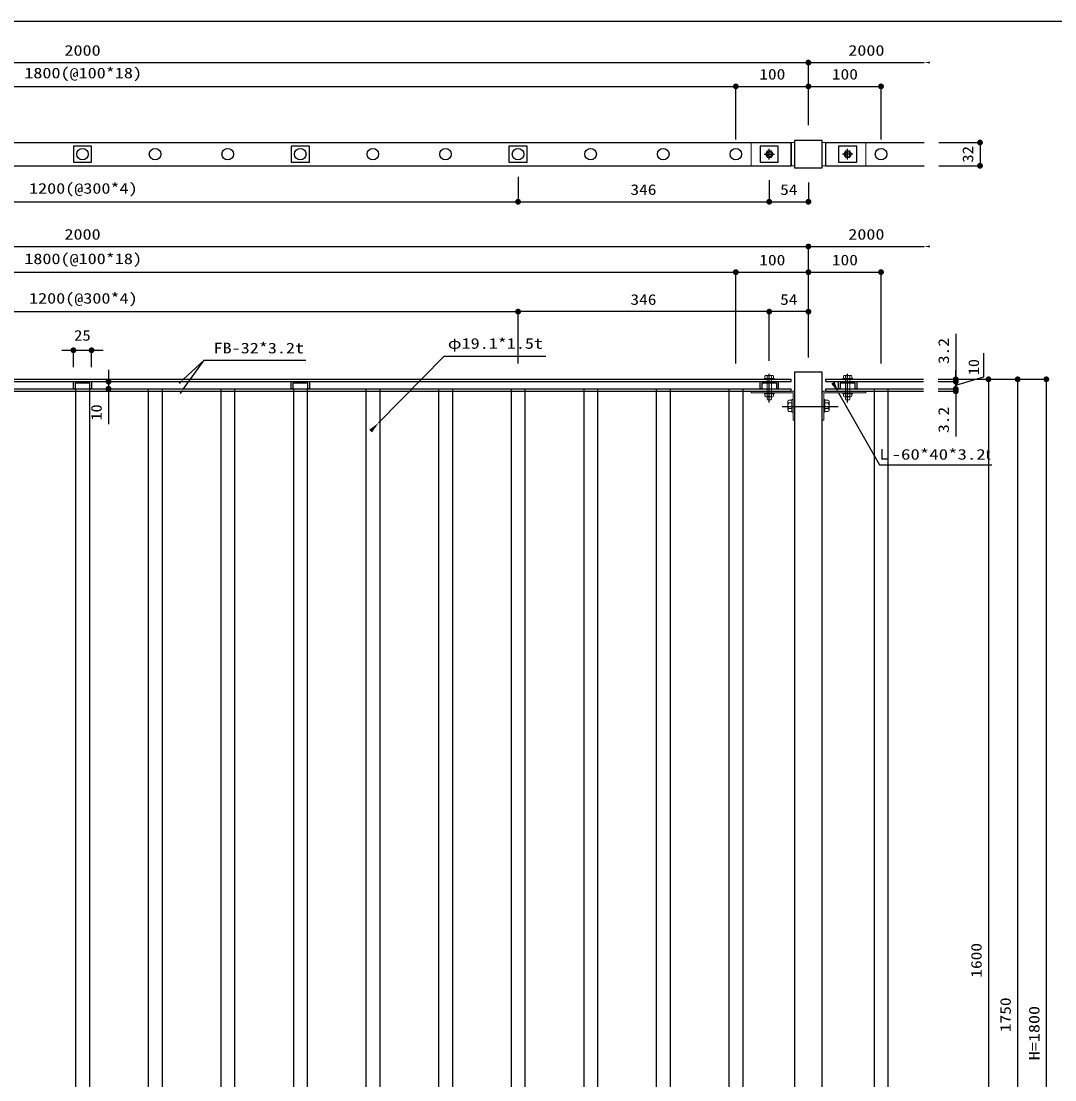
# Model space of a CAD drawing. Units: millimetres on the paper, scale 1:10. Extents: x -203 to 193, y -148 to 137.
# Drawn here: x -36.4 to 105.9, y -8.9 to 136.9 of the extents above; entities that cross this region are included whole.
import ezdxf
from ezdxf.enums import TextEntityAlignment as Align

# ---------------------------------------------------------------- set-up
doc = ezdxf.new("R2010")
doc.units = ezdxf.units.MM
doc.linetypes.add('CHAIN', pattern=[18.5, 12, -1.5, 3.5, -1.5])
doc.linetypes.add('DASHED_SPACED', pattern=[12, 6, -6])
for name, color, linetype, lineweight in [('0-1_0', 6, 'Continuous', 25), ('0-2_DIM1', 3, 'Continuous', 25), ('0-3_横桟', 2, 'Continuous', 25), ('0-4_文字', 7, 'Continuous', 25), ('0-6_ｾﾝﾀｰ', 1, 'CHAIN', 25), ('0-7_縦格子', 6, 'Continuous', 25), ('0-8_支柱', 60, 'Continuous', 25), ('0-A_下地', 30, 'Continuous', 9)]:
    doc.layers.add(name, color=color, linetype=linetype, lineweight=lineweight)
doc.styles.add('Arial', font='')
doc.styles.add('ＭＳ ゴシック', font='')
doc.styles.get('Arial').set_extended_font_data('Arial')
doc.styles.get('ＭＳ ゴシック').set_extended_font_data('MS Gothic')

# ---------------------------------------------------------------- blocks, each defined once
blk = doc.blocks.new('filled_dot')
at = {"color": 0, "linetype": 'Continuous', "lineweight": -2, "const_width": 1.25}
blk.add_lwpolyline([(-0.625, 0, 1), (0.625, 0, 1)], format="xyb", close=True, dxfattribs=at)
blk = doc.blocks.new('filled_arrow')
at = {"color": 0, "linetype": 'Continuous', "lineweight": -2}
blk.add_solid([(7.5, 1.25), (0, 0), (7.5, -1.25)], dxfattribs=at)

msp = doc.modelspace()

# ---------------------------------------------------------------- linework, layer by layer
at = {"layer": '0-1_0'}
msp.add_line((-203.459, 136.933), (193.447, 136.933), dxfattribs=at)
at = {"layer": '0-1_0', "color": 7}
msp.add_line((-14.078, 86.286), (-11.243, 90.241), dxfattribs=at)
msp.add_lwpolyline([(-14.078, 87.606), (-11.243, 90.241), (-10.443, 90.241), (2.768, 90.241)], dxfattribs=at)
at = {"layer": '0-2_DIM1'}
for p, q in [((-127.997, 131.234), (72.003, 131.234)), ((72.003, 122.616), (72.003, 131.359)), ((72.003, 122.616), (72.003, 131.359)), ((72.003, 131.234), (87.958, 131.234)), ((-117.997, 127.951), (62.003, 127.951)), ((62.003, 120.616), (62.003, 128.076)), ((62.003, 120.616), (62.003, 128.076)), ((62.003, 127.951), (72.003, 127.951)), ((72.003, 122.616), (72.003, 128.076)), ((72.003, 122.616), (72.003, 128.076)), ((72.003, 127.951), (82.003, 127.951)), ((82.003, 120.616), (82.003, 128.076)), ((89.958, 120.216), (95.766, 120.216)), ((95.641, 120.216), (95.641, 117.016)), ((89.958, 117.016), (95.766, 117.016)), ((32.003, 115.516), (32.003, 111.936)), ((32.003, 115.016), (32.003, 111.936)), ((66.603, 115.016), (66.603, 111.936)), ((66.603, 115.016), (66.603, 111.936)), ((72.003, 114.716), (72.003, 111.936)), ((-87.997, 112.061), (32.003, 112.061)), ((32.003, 112.061), (66.603, 112.061)), ((66.603, 112.061), (72.003, 112.061)), ((-127.997, 105.903), (72.003, 105.903)), ((72.003, 90.606), (72.003, 106.028)), ((72.003, 90.606), (72.003, 106.028)), ((72.003, 105.903), (87.958, 105.903)), ((-117.997, 102.366), (62.003, 102.366)), ((62.003, 89.806), (62.003, 102.491)), ((62.003, 89.806), (62.003, 102.491)), ((62.003, 102.366), (72.003, 102.366)), ((72.003, 90.606), (72.003, 102.491)), ((72.003, 90.606), (72.003, 102.491)), ((72.003, 102.366), (82.003, 102.366)), ((82.003, 89.806), (82.003, 102.491)), ((-87.997, 96.924), (32.003, 96.924)), ((32.003, 89.806), (32.003, 97.049)), ((32.003, 89.806), (32.003, 97.049)), ((66.603, 96.924), (32.003, 96.924)), ((66.603, 90.145), (66.603, 97.049)), ((66.603, 90.145), (66.603, 97.049)), ((72.003, 96.924), (66.603, 96.924)), ((72.003, 90.606), (72.003, 97.049)), ((92.3, 93.851), (92.3, 85.686)), ((-30.847, 91.606), (-25.147, 91.606)), ((-29.247, 89.3), (-29.247, 91.731)), ((-26.747, 89.3), (-26.747, 91.731)), ((-24.416, 88.9), (-24.416, 81.456)), ((-24.416, 88.886), (-24.416, 81.443)), ((89.858, 87.606), (96.931, 87.606)), ((89.858, 87.606), (92.425, 87.606)), ((89.858, 87.606), (100.947, 87.606)), ((89.858, 87.606), (104.9, 87.606)), ((92.3, 88.086), (92.3, 88.886)), ((92.3, 87.686), (92.3, 88.086)), ((92.3, 87.886), (92.3, 79.722)), ((96.806, 87.606), (96.806, -72.394)), ((100.822, 87.606), (100.822, -87.394)), ((104.775, 87.606), (104.775, -92.394)), ((-24.748, 87.3), (-24.291, 87.3)), ((-24.748, 86.3), (-24.291, 86.3)), ((-24.747, 87.286), (-24.291, 87.286)), ((-24.747, 86.286), (-24.291, 86.286)), ((89.858, 87.286), (92.425, 87.286)), ((89.858, 87.286), (92.425, 87.286)), ((89.858, 86.286), (92.425, 86.286)), ((89.858, 86.286), (92.425, 86.286)), ((92.3, 86.286), (92.3, 87.286)), ((92.3, 86.286), (92.3, 87.286)), ((89.858, 85.966), (92.425, 85.966)), ((92.3, 85.886), (92.3, 85.486)), ((92.3, 85.486), (92.3, 84.686))]:
    msp.add_line(p, q, dxfattribs=at)
msp.add_lwpolyline([(92.3, 86.786), (96.175, 87.949), (96.175, 91.192)], dxfattribs=at)
for centre, start, end in [((92.3, 87.286), 90, 270), ((92.3, 86.286), 90, 270), ((92.3, 87.286), 270, 90), ((92.3, 86.286), 270, 90)]:
    msp.add_arc(centre, 0.2, start, end, dxfattribs=at)
at = {"layer": '0-3_横桟'}
for p, q in [((-125.597, 120.216), (69.603, 120.216)), ((69.603, 117.016), (69.603, 120.216)), ((74.403, 117.016), (74.403, 120.216)), ((74.403, 120.216), (87.958, 120.216)), ((-125.597, 117.016), (69.603, 117.016)), ((74.403, 117.016), (87.958, 117.016)), ((-125.597, 87.606), (69.603, 87.606)), ((69.603, 87.286), (69.603, 87.606)), ((74.403, 87.286), (74.403, 87.606)), ((74.403, 87.606), (87.858, 87.606)), ((-125.597, 87.286), (69.603, 87.286)), ((-125.597, 86.286), (69.603, 86.286)), ((69.603, 85.966), (69.603, 86.286)), ((74.403, 87.286), (87.858, 87.286)), ((74.403, 85.966), (74.403, 86.286)), ((74.403, 86.286), (87.858, 86.286)), ((-125.597, 85.966), (69.603, 85.966)), ((74.403, 85.966), (87.858, 85.966))]:
    msp.add_line(p, q, dxfattribs=at)
at = {"layer": '0-3_横桟', "linetype": 'DASHED_SPACED'}
for points in [[(-29.247, 117.516), (-26.747, 117.516), (-26.747, 119.716), (-29.247, 119.716)], [(0.753, 117.516), (3.253, 117.516), (3.253, 119.716), (0.753, 119.716)], [(30.753, 117.516), (33.253, 117.516), (33.253, 119.716), (30.753, 119.716)], [(65.353, 117.516), (67.853, 117.516), (67.853, 119.716), (65.353, 119.716)], [(76.153, 117.516), (78.653, 117.516), (78.653, 119.716), (76.153, 119.716)]]:
    msp.add_lwpolyline(points, close=True, dxfattribs=at)
at = {"layer": '0-3_横桟'}
for points in [[(-29.247, 86.286), (-29.247, 87.286), (-26.747, 87.286), (-26.747, 86.286), (-26.967, 86.286), (-26.967, 87.066), (-29.027, 87.066), (-29.027, 86.286)], [(0.753, 86.286), (0.753, 87.286), (3.253, 87.286), (3.253, 86.286), (3.033, 86.286), (3.033, 87.066), (0.973, 87.066), (0.973, 86.286)], [(65.353, 86.286), (65.353, 87.286), (67.853, 87.286), (67.853, 86.286), (67.633, 86.286), (67.633, 87.066), (65.573, 87.066), (65.573, 86.286)], [(76.153, 86.286), (76.153, 87.286), (78.653, 87.286), (78.653, 86.286), (78.433, 86.286), (78.433, 87.066), (76.373, 87.066), (76.373, 86.286)]]:
    msp.add_lwpolyline(points, close=True, dxfattribs=at)
at = {"layer": '0-4_文字'}
for p, q in [((12.798, 81.606), (21.826, 90.813)), ((21.826, 90.813), (35.833, 90.813)), ((76.162, 85.746), (81.774, 75.845)), ((81.774, 75.845), (97.287, 75.845))]:
    msp.add_line(p, q, dxfattribs=at)
at = {"layer": '0-6_ｾﾝﾀｰ'}
for p, q in [((65.888, 118.616), (67.318, 118.616)), ((66.603, 117.901), (66.603, 119.331)), ((78.118, 118.616), (76.688, 118.616)), ((77.403, 117.901), (77.403, 119.331)), ((66.603, 84.391), (66.603, 88.346)), ((77.403, 84.391), (77.403, 88.381)), ((77.403, 84.391), (77.403, 87.172)), ((68.388, 83.866), (76.118, 83.866))]:
    msp.add_line(p, q, dxfattribs=at)
at = {"layer": '0-7_縦格子'}
for p, q in [((-28.952, 86.286), (-28.952, -72.074)), ((-27.042, 86.286), (-27.042, -72.074)), ((-18.952, 86.286), (-18.952, -72.074)), ((-17.042, 86.286), (-17.042, -72.074)), ((-8.952, 86.286), (-8.952, -72.074)), ((-7.042, 86.286), (-7.042, -72.074)), ((1.048, 86.286), (1.048, -72.074)), ((2.958, 86.286), (2.958, -72.074)), ((11.048, 86.286), (11.048, -72.074)), ((12.958, 86.286), (12.958, -72.074)), ((21.048, 86.286), (21.048, -72.074)), ((22.958, 86.286), (22.958, -72.074)), ((31.048, 86.286), (31.048, -72.074)), ((32.958, 86.286), (32.958, -72.074)), ((41.048, 86.286), (41.048, -72.074)), ((42.958, 86.286), (42.958, -72.074)), ((51.048, 86.286), (51.048, -72.074)), ((52.958, 86.286), (52.958, -72.074)), ((61.048, 86.286), (61.048, -72.074)), ((62.958, 86.286), (62.958, -72.074)), ((81.048, 86.286), (81.048, -72.074)), ((82.958, 86.286), (82.958, -72.074))]:
    msp.add_line(p, q, dxfattribs=at)
for centre in [(-27.997, 118.616), (-17.997, 118.616), (-7.997, 118.616), (2.003, 118.616), (12.003, 118.616), (22.003, 118.616), (32.003, 118.616), (42.003, 118.616), (52.003, 118.616), (62.003, 118.616), (82.003, 118.616)]:
    msp.add_circle(centre, 0.795, dxfattribs=at)
at = {"layer": '0-8_支柱'}
for points in [[(70.103, 116.716), (73.903, 116.716), (73.903, 120.516), (70.103, 120.516)], [(70.103, -122.394), (73.903, -122.394), (73.903, 88.606), (70.103, 88.606)]]:
    msp.add_lwpolyline(points, close=True, dxfattribs=at)
at = {"layer": '0-A_下地', "linetype": 'DASHED_SPACED'}
for p, q in [((64.103, 117.016), (64.103, 120.216)), ((70.103, 120.216), (64.103, 120.216)), ((69.653, 120.216), (69.653, 117.016)), ((70.103, 120.216), (70.103, 117.016)), ((73.903, 120.216), (73.903, 117.016)), ((73.903, 120.216), (79.903, 120.216)), ((74.353, 120.216), (74.353, 117.016)), ((79.903, 117.016), (79.903, 120.216)), ((70.103, 117.016), (64.103, 117.016)), ((73.903, 117.016), (79.903, 117.016)), ((66.303, 85.726), (66.303, 87.606)), ((66.903, 85.726), (66.903, 87.606)), ((77.103, 85.726), (77.103, 87.606)), ((77.703, 85.726), (77.703, 87.606))]:
    msp.add_line(p, q, dxfattribs=at)
at = {"layer": '0-A_下地'}
for p, q in [((66.082, 118.616), (66.342, 119.068)), ((66.342, 118.165), (66.082, 118.616)), ((66.342, 119.068), (66.863, 119.068)), ((66.863, 118.165), (66.342, 118.165)), ((66.863, 119.068), (67.124, 118.616)), ((67.124, 118.616), (66.863, 118.165)), ((76.882, 118.616), (77.142, 119.068)), ((77.142, 118.165), (76.882, 118.616)), ((77.142, 119.068), (77.663, 119.068)), ((77.663, 118.165), (77.142, 118.165)), ((77.663, 119.068), (77.924, 118.616)), ((77.924, 118.616), (77.663, 118.165)), ((67.263, 87.726), (65.943, 87.726)), ((67.263, 87.726), (65.943, 87.726)), ((65.943, 87.606), (65.943, 87.726)), ((67.263, 87.606), (65.943, 87.606)), ((66.013, 87.726), (66.013, 88.037)), ((67.192, 87.726), (66.013, 87.726)), ((67.045, 88.145), (66.161, 88.145)), ((66.308, 87.726), (66.308, 88.037)), ((66.897, 87.726), (66.897, 88.037)), ((67.192, 87.726), (67.192, 88.037)), ((67.263, 87.606), (67.263, 87.726)), ((76.743, 87.726), (78.063, 87.726)), ((76.743, 87.726), (78.063, 87.726)), ((76.743, 87.606), (76.743, 87.726)), ((76.743, 87.606), (78.063, 87.606)), ((76.813, 87.726), (76.813, 88.037)), ((76.813, 87.726), (77.992, 87.726)), ((76.961, 88.145), (77.845, 88.145)), ((77.108, 87.726), (77.108, 88.037)), ((77.697, 87.726), (77.697, 88.037)), ((77.992, 87.726), (77.992, 88.037)), ((78.063, 87.606), (78.063, 87.726)), ((64.103, 85.746), (64.103, 85.966)), ((64.103, 85.966), (69.883, 85.966)), ((64.103, 85.746), (69.883, 85.746)), ((65.943, 85.626), (65.943, 85.746)), ((67.263, 85.746), (65.943, 85.746)), ((67.263, 85.626), (65.943, 85.626)), ((66.013, 85.626), (66.013, 85.315)), ((66.065, 85.626), (67.14, 85.626)), ((67.045, 85.208), (66.161, 85.208)), ((66.303, 85.208), (66.303, 84.916)), ((66.303, 84.916), (66.363, 84.766)), ((66.308, 85.626), (66.308, 85.315)), ((66.897, 85.626), (66.897, 85.315)), ((66.903, 85.208), (66.903, 84.916)), ((67.192, 85.626), (67.192, 85.315)), ((67.263, 85.626), (67.263, 85.746)), ((69.723, 84.752), (69.308, 84.752)), ((69.723, 84.846), (69.723, 83.086)), ((69.723, 84.846), (69.723, 83.086)), ((69.883, 84.846), (69.723, 84.846)), ((69.723, 84.752), (69.723, 83.18)), ((69.883, 85.746), (69.883, 81.966)), ((69.883, 84.846), (69.883, 83.086)), ((70.103, 85.746), (70.103, 81.966)), ((73.903, 85.746), (73.903, 81.966)), ((79.903, 85.966), (74.123, 85.966)), ((74.123, 85.746), (74.123, 81.966)), ((79.903, 85.746), (74.123, 85.746)), ((74.283, 84.846), (74.283, 83.086)), ((74.283, 84.752), (74.698, 84.752)), ((74.283, 84.752), (74.283, 83.18)), ((76.743, 85.746), (78.063, 85.746)), ((76.743, 85.626), (76.743, 85.746)), ((76.743, 85.626), (78.063, 85.626)), ((76.813, 85.626), (76.813, 85.315)), ((77.94, 85.626), (76.865, 85.626)), ((76.961, 85.208), (77.845, 85.208)), ((77.103, 85.208), (77.103, 84.916)), ((77.103, 84.916), (77.163, 84.766)), ((77.108, 85.626), (77.108, 85.315)), ((77.163, 84.766), (77.643, 84.766)), ((77.697, 85.626), (77.697, 85.315)), ((77.992, 85.626), (77.992, 85.315)), ((78.063, 85.626), (78.063, 85.746)), ((79.903, 85.746), (79.903, 85.966)), ((69.164, 84.556), (69.164, 83.377)), ((69.723, 84.359), (69.308, 84.359)), ((69.723, 83.574), (69.308, 83.574)), ((69.723, 83.18), (69.308, 83.18)), ((74.283, 84.359), (74.698, 84.359)), ((74.283, 83.574), (74.698, 83.574)), ((74.283, 83.18), (74.698, 83.18)), ((74.841, 84.556), (74.841, 83.377)), ((69.883, 83.086), (69.723, 83.086)), ((70.103, 81.966), (69.883, 81.966)), ((73.903, 81.966), (74.123, 81.966))]:
    msp.add_line(p, q, dxfattribs=at)
for points in [[(66.903, 84.916), (66.843, 84.766), (66.363, 84.766)], [(74.123, 84.846), (74.123, 83.086), (74.283, 83.086)], [(74.123, 84.846), (74.283, 84.846), (74.283, 83.086)], [(77.703, 85.208), (77.703, 84.916), (77.643, 84.766)]]:
    msp.add_lwpolyline(points, dxfattribs=at)
for centre, radius in [((66.603, 118.616), 0.451), ((66.603, 118.616), 0.3), ((77.403, 118.616), 0.451), ((77.403, 118.616), 0.3)]:
    msp.add_circle(centre, radius, dxfattribs=at)
for centre, radius, start, end in [((66.161, 87.99), 0.155, 17.74657, 162.25343), ((66.603, 87.688), 0.457, 49.83207, 130.16793), ((67.045, 87.99), 0.155, 17.74657, 162.25343), ((76.961, 87.99), 0.155, 17.74657, 162.25343), ((77.403, 87.688), 0.457, 49.83207, 130.16793), ((77.845, 87.99), 0.155, 17.74657, 162.25343), ((66.161, 85.362), 0.155, 197.74657, 342.25343), ((66.603, 85.664), 0.457, 229.83207, 310.16793), ((67.045, 85.362), 0.155, 197.74657, 342.25343), ((69.371, 84.556), 0.206, 107.74657, 252.25343), ((69.883, 85.746), 0.22, 0, 90), ((74.123, 85.746), 0.22, 90, 180), ((74.635, 84.556), 0.206, 287.74657, 72.25343), ((76.961, 85.362), 0.155, 197.74657, 342.25343), ((77.403, 85.664), 0.457, 229.83207, 310.16793), ((77.845, 85.362), 0.155, 197.74657, 342.25343), ((69.773, 83.966), 0.609, 139.83207, 220.16793), ((69.371, 83.377), 0.206, 107.74657, 252.25343), ((74.232, 83.966), 0.609, 319.83207, 40.16793), ((74.635, 83.377), 0.206, 287.74657, 72.25343)]:
    msp.add_arc(centre, radius, start, end, dxfattribs=at)

# ---------------------------------------------------------------- block references
at = {"layer": '0-1_0', "color": 7, "xscale": 0.107, "yscale": 0.107}
for p, rotation in [((-14.078, 87.606), 222.9), ((-14.078, 86.286), 234.4)]:
    msp.add_blockref('filled_arrow', p, dxfattribs=dict(at, rotation=rotation))
at = {"layer": '0-2_DIM1'}
for name, p, xscale, yscale in [('filled_dot', (72.003, 131.234), 0.32, 0.32), ('filled_arrow', (87.958, 131.234), 0.107, 0.107), ('filled_dot', (62.003, 127.951), 0.32, 0.32), ('filled_dot', (72.003, 127.951), 0.32, 0.32), ('filled_dot', (82.003, 127.951), 0.32, 0.32), ('filled_dot', (32.003, 112.061), 0.32, 0.32), ('filled_dot', (66.603, 112.061), 0.32, 0.32), ('filled_dot', (72.003, 112.061), 0.32, 0.32), ('filled_dot', (72.003, 105.903), 0.32, 0.32), ('filled_arrow', (87.958, 105.903), 0.107, 0.107), ('filled_dot', (62.003, 102.366), 0.32, 0.32), ('filled_dot', (72.003, 102.366), 0.32, 0.32), ('filled_dot', (82.003, 102.366), 0.32, 0.32), ('filled_dot', (32.003, 96.924), 0.32, 0.32), ('filled_dot', (66.603, 96.924), 0.32, 0.32), ('filled_dot', (72.003, 96.924), 0.32, 0.32), ('filled_dot', (-29.247, 91.606), 0.32, 0.32)]:
    msp.add_blockref(name, p, dxfattribs=dict(at, xscale=xscale, yscale=yscale))
at = {"layer": '0-2_DIM1', "xscale": 0.32, "yscale": 0.32}
for p, rotation in [((72.003, 131.234), 180), ((62.003, 127.951), 180), ((72.003, 127.951), 180), ((95.641, 120.216), 90), ((95.641, 117.016), 270), ((32.003, 112.061), 180), ((66.603, 112.061), 180), ((72.003, 105.903), 180), ((62.003, 102.366), 180), ((72.003, 102.366), 180), ((32.003, 96.924), 180), ((66.603, 96.924), 180), ((-26.747, 91.606), 180), ((-24.416, 87.3), 270), ((-24.416, 87.286), 270), ((92.3, 87.606), 270), ((92.3, 87.286), 90), ((96.806, 87.606), 90), ((100.822, 87.606), 90), ((104.775, 87.606), 90), ((-24.416, 86.3), 90), ((-24.416, 86.286), 90), ((92.3, 86.286), 270), ((92.3, 85.966), 90)]:
    msp.add_blockref('filled_dot', p, dxfattribs=dict(at, rotation=rotation))
at = {"layer": '0-4_文字', "xscale": 0.213, "yscale": 0.213}
for p, rotation in [((76.162, 85.746), 119.5), ((12.798, 81.606), 225.6)]:
    msp.add_blockref('filled_arrow', p, dxfattribs=dict(at, rotation=rotation))

# ---------------------------------------------------------------- texts
at = {"layer": '0-1_0', "color": 7, "style": 'ＭＳ ゴシック', "width": 1.25}
msp.add_text('FB-32*3.2t', height=1.466, dxfattribs=at).set_placement((-9.943, 90.741), align=Align.BOTTOM_LEFT)
at = {"layer": '0-2_DIM1', "style": 'ＭＳ ゴシック'}
for s, width, p in [('2000', 1.25, (-30.484, 131.734)), ('2000', 1.25, (77.493, 131.734)), ('1800(@100*18)', 1.25, (-36.012, 128.618)), ('100', 1.2, (65.231, 128.451)), ('100', 1.2, (75.231, 128.451)), ('1200(@300*4)', 1.25, (-35.363, 112.728)), ('346', 1.2, (47.48, 112.561)), ('54', 1.2, (68.105, 112.561)), ('2000', 1.25, (-30.484, 106.403)), ('2000', 1.25, (77.493, 106.403)), ('1800(@100*18)', 1.25, (-36.012, 103.033)), ('100', 1.2, (65.231, 102.866)), ('100', 1.2, (75.231, 102.866)), ('1200(@300*4)', 1.25, (-35.363, 97.591)), ('346', 1.2, (47.48, 97.424)), ('54', 1.2, (68.105, 97.424)), ('25', 1.15, (-29.16, 92.481))]:
    msp.add_text(s, height=1.466, dxfattribs=dict(at, width=width)).set_placement(p, align=Align.BOTTOM_LEFT)
for s, width, p in [('32', 1.15, (95.141, 117.444)), ('3.2', 1.2, (91.8, 89.706)), ('10', 1.1, (95.942, 88.195)), ('10', 1.1, (-24.916, 81.956)), ('10', 1.1, (-24.916, 81.943)), ('3.2', 1.2, (91.8, 80.222)), ('1600', 1.2, (96.306, 5.185)), ('1750', 1.2, (100.322, -2.315)), ('H=1800', 1.25, (104.275, -6.181))]:
    msp.add_text(s, height=1.466, rotation=90, dxfattribs=dict(at, width=width)).set_placement(p, align=Align.BOTTOM_LEFT)
at = {"layer": '0-4_文字'}
for s, style, width, p in [('φ19.1*1.5t', 'ＭＳ ゴシック', 1.25, (22.326, 91.371)), ('L', 'Arial', 0.95, (81.909, 76.097)), ('-60*40*3.2', 'ＭＳ ゴシック', 1.3, (83.463, 76.097)), ('t', 'Arial', 1.05, (96.458, 76.097))]:
    msp.add_text(s, height=1.466, dxfattribs=dict(at, style=style, width=width)).set_placement(p, align=Align.BOTTOM_LEFT)

doc.saveas('drawing.dxf')
